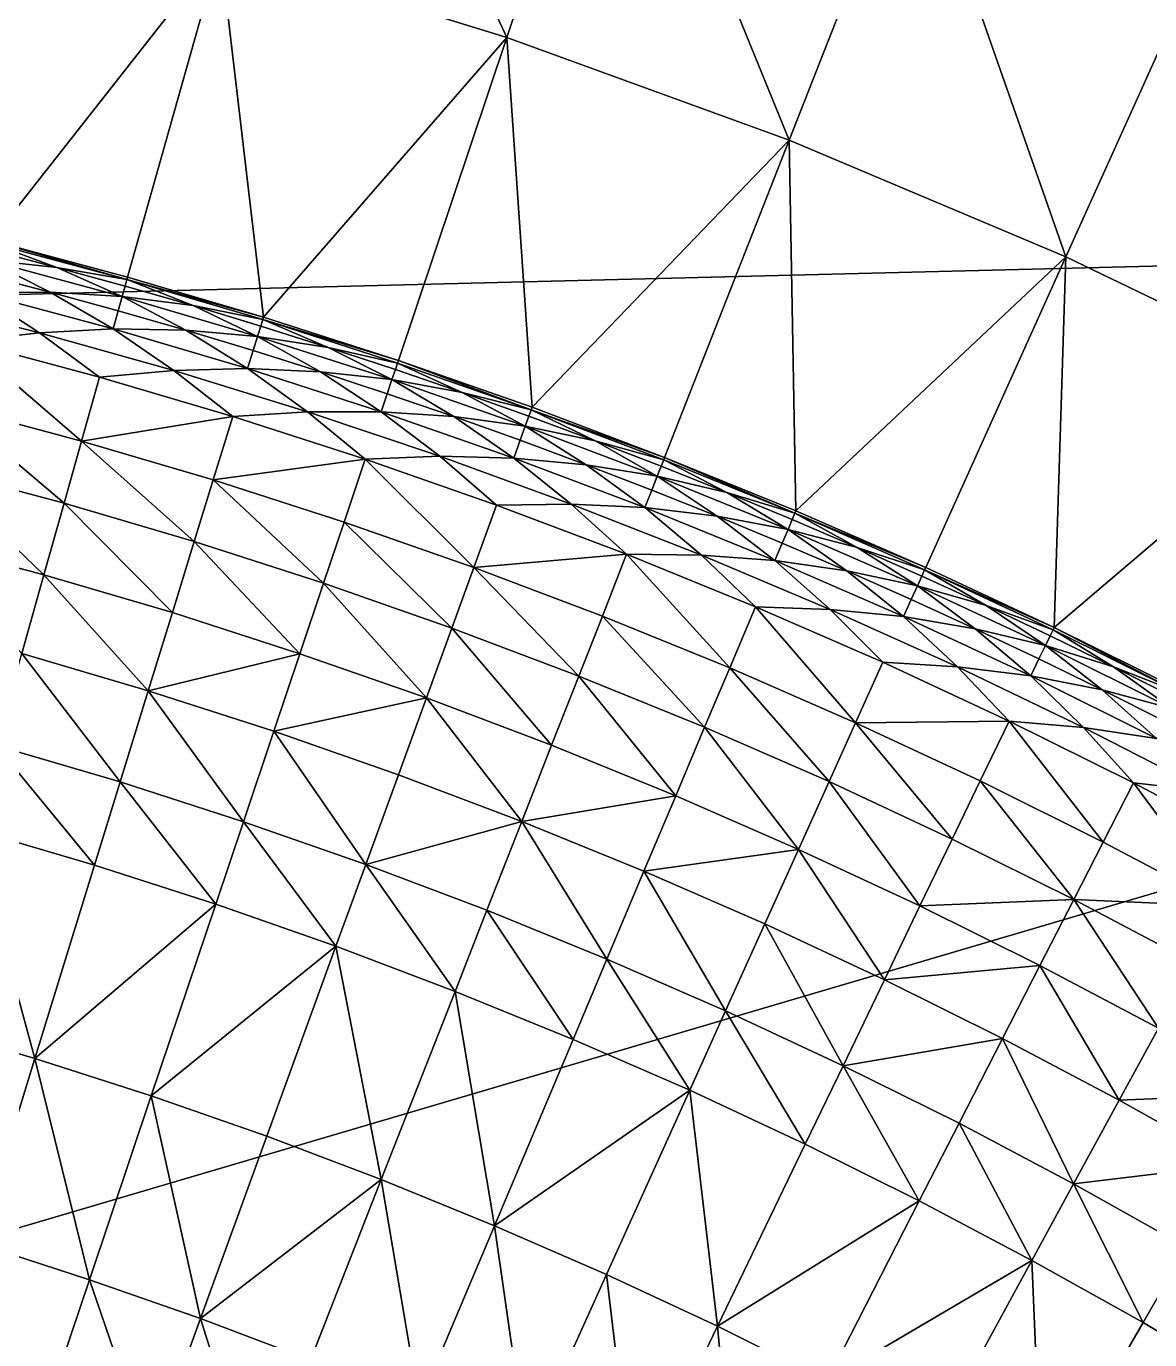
# Model space of a CAD drawing. Header units: millimetres. Extents: x -3250 to 5350, y -3250 to 3250.
# Drawn here: x 632 to 1127, y 1939 to 2517 of the extents above; entities that cross this region are included whole.
import ezdxf

# ---------------------------------------------------------------- set-up
doc = ezdxf.new("R2010")
doc.units = ezdxf.units.MM
doc.header["$MEASUREMENT"] = 0
doc.layers.add('MESH_3D', color=2, linetype='CONTINUOUS')

msp = doc.modelspace()

# ---------------------------------------------------------------- linework, layer by layer
at = {"layer": 'MESH_3D'}
for points in [[(2150.48, 2436.79, 32500), (0, 3250, 32500), (-643.97, 3185.56, 32500)], [(2150.48, 2436.79, 32500), (643.97, 3185.56, 32500), (0, 3250, 32500)], [(2150.48, 2436.79, 32500), (-643.97, 3185.56, 32500), (-2269.27, 2326.57, 32500)], [(2150.48, 2436.79, 32500), (1830.79, 2685.28, 32500), (643.97, 3185.56, 32500)], [(758.35, 2695.35, 24400), (843.99, 2512.01, 24200), (717.73, 2550.95, 24200)], [(758.35, 2695.35, 24400), (891.76, 2654.2, 24400), (843.99, 2512.01, 24200)], [(891.76, 2654.2, 24400), (968.15, 2466.82, 24200), (843.99, 2512.01, 24200)], [(891.76, 2654.2, 24400), (1022.95, 2606.45, 24400), (968.15, 2466.82, 24200)], [(1022.95, 2606.45, 24400), (1089.91, 2415.49, 24200), (968.15, 2466.82, 24200)], [(1022.95, 2606.45, 24400), (1151.6, 2552.22, 24400), (1089.91, 2415.49, 24200)], [(589.68, 2583.56, 24200), (717.73, 2550.95, 24200), (616.89, 2422.69, 24000)], [(717.73, 2550.95, 24200), (677.1, 2406.56, 24000), (616.89, 2422.69, 24000)], [(717.73, 2550.95, 24200), (736.89, 2388.93, 24000), (677.1, 2406.56, 24000)], [(717.73, 2550.95, 24200), (843.99, 2512.01, 24200), (736.89, 2388.93, 24000)], [(1151.6, 2552.22, 24400), (1208.96, 2358.16, 24200), (1089.91, 2415.49, 24200)], [(843.99, 2512.01, 24200), (796.22, 2369.82, 24000), (736.89, 2388.93, 24000)], [(843.99, 2512.01, 24200), (855.05, 2349.23, 24000), (796.22, 2369.82, 24000)], [(843.99, 2512.01, 24200), (968.15, 2466.82, 24200), (855.05, 2349.23, 24000)], [(968.15, 2466.82, 24200), (913.35, 2327.18, 24000), (855.05, 2349.23, 24000)], [(968.15, 2466.82, 24200), (971.09, 2303.69, 24000), (913.35, 2327.18, 24000)], [(968.15, 2466.82, 24200), (1089.91, 2415.49, 24200), (971.09, 2303.69, 24000)], [(2150.48, 2436.79, 32500), (-3128.53, 880.23, 32500), (-2326.57, -2269.27, 32500)], [(2150.48, 2436.79, 32500), (-2269.27, 2326.57, 32500), (-3128.53, 880.23, 32500)], [(2150.48, 2436.79, 32500), (-2326.57, -2269.27, 32500), (3105.61, 957.95, 32500)], [(615.87, 2418.68, -71.93), (616.6, 2421.55, -38.42), (645.98, 2410.81, -71.93)], [(616.6, 2421.55, -38.42), (616.89, 2422.69), (676.78, 2405.42, -38.42)], [(645.98, 2410.81, -71.93), (616.6, 2421.55, -38.42), (676.78, 2405.42, -38.42)], [(676.78, 2405.42, -38.42), (616.89, 2422.69), (677.1, 2406.56)], [(616.89, 2422.69, 24000), (677.1, 2406.56), (616.89, 2422.69)], [(616.89, 2422.69, 24000), (677.1, 2406.56, 24000), (677.1, 2406.56)], [(615.87, 2418.68, -71.93), (645.98, 2410.81, -71.93), (614.7, 2414.09, -105.25)], [(613.08, 2407.72, -138.74), (614.7, 2414.09, -105.25), (643.05, 2399.89, -138.74)], [(643.05, 2399.89, -138.74), (614.7, 2414.09, -105.25), (674.7, 2398.01, -105.25)], [(645.98, 2410.81, -71.93), (674.7, 2398.01, -105.25), (614.7, 2414.09, -105.25)], [(645.98, 2410.81, -71.93), (675.98, 2402.57, -71.93), (674.7, 2398.01, -105.25)], [(645.98, 2410.81, -71.93), (676.78, 2405.42, -38.42), (675.98, 2402.57, -71.93)], [(1089.91, 2415.49, 24200), (1028.22, 2278.76, 24000), (971.09, 2303.69, 24000)], [(1089.91, 2415.49, 24200), (1084.71, 2252.42, 24000), (1028.22, 2278.76, 24000)], [(1089.91, 2415.49, 24200), (1208.96, 2358.16, 24200), (1084.71, 2252.42, 24000)], [(613.08, 2407.72, -138.74), (643.05, 2399.89, -138.74), (611.04, 2399.69, -171.85)], [(675.98, 2402.57, -71.93), (676.78, 2405.42, -38.42), (705.88, 2393.96, -71.93)], [(676.78, 2405.42, -38.42), (677.1, 2406.56), (736.89, 2388.93)], [(676.78, 2405.42, -38.42), (736.89, 2388.93), (736.54, 2387.8, -38.42)], [(705.88, 2393.96, -71.93), (676.78, 2405.42, -38.42), (736.54, 2387.8, -38.42)], [(677.1, 2406.56, 24000), (736.89, 2388.93), (677.1, 2406.56)], [(677.1, 2406.56, 24000), (736.89, 2388.93, 24000), (736.89, 2388.93)], [(578.68, 2397.21, -205.25), (611.04, 2399.69, -171.85), (638.26, 2382.04, -205.25)], [(643.05, 2399.89, -138.74), (670.67, 2383.71, -171.85), (611.04, 2399.69, -171.85)], [(638.26, 2382.04, -205.25), (611.04, 2399.69, -171.85), (670.67, 2383.71, -171.85)], [(643.05, 2399.89, -138.74), (672.92, 2391.69, -138.74), (670.67, 2383.71, -171.85)], [(643.05, 2399.89, -138.74), (674.7, 2398.01, -105.25), (672.92, 2391.69, -138.74)], [(675.98, 2402.57, -71.93), (705.88, 2393.96, -71.93), (674.7, 2398.01, -105.25)], [(578.68, 2397.21, -205.25), (638.26, 2382.04, -205.25), (605.6, 2378.33, -238.11)], [(672.92, 2391.69, -138.74), (674.7, 2398.01, -105.25), (702.68, 2383.12, -138.74)], [(702.68, 2383.12, -138.74), (674.7, 2398.01, -105.25), (734.27, 2380.45, -105.25)], [(705.88, 2393.96, -71.93), (734.27, 2380.45, -105.25), (674.7, 2398.01, -105.25)], [(705.88, 2393.96, -71.93), (736.54, 2387.8, -38.42), (735.67, 2384.97, -71.93)], [(705.88, 2393.96, -71.93), (735.67, 2384.97, -71.93), (734.27, 2380.45, -105.25)], [(672.92, 2391.69, -138.74), (702.68, 2383.12, -138.74), (670.67, 2383.71, -171.85)], [(735.67, 2384.97, -71.93), (736.54, 2387.8, -38.42), (765.34, 2375.62, -71.93)], [(736.54, 2387.8, -38.42), (736.89, 2388.93), (796.22, 2369.82)], [(736.54, 2387.8, -38.42), (796.22, 2369.82), (795.84, 2368.7, -38.42)], [(765.34, 2375.62, -71.93), (736.54, 2387.8, -38.42), (795.84, 2368.7, -38.42)], [(736.89, 2388.93, 24000), (796.22, 2369.82), (736.89, 2388.93)], [(736.89, 2388.93, 24000), (796.22, 2369.82, 24000), (796.22, 2369.82)], [(638.26, 2382.04, -205.25), (664.7, 2362.5, -238.11), (605.6, 2378.33, -238.11)], [(638.26, 2382.04, -205.25), (670.67, 2383.71, -171.85), (697.45, 2365.38, -205.25)], [(638.26, 2382.04, -205.25), (697.45, 2365.38, -205.25), (664.7, 2362.5, -238.11)], [(697.45, 2365.38, -205.25), (670.67, 2383.71, -171.85), (729.89, 2366.25, -171.85)], [(702.68, 2383.12, -138.74), (729.89, 2366.25, -171.85), (670.67, 2383.71, -171.85)], [(702.68, 2383.12, -138.74), (732.33, 2374.17, -138.74), (729.89, 2366.25, -171.85)], [(702.68, 2383.12, -138.74), (734.27, 2380.45, -105.25), (732.33, 2374.17, -138.74)], [(735.67, 2384.97, -71.93), (765.34, 2375.62, -71.93), (734.27, 2380.45, -105.25)], [(605.6, 2378.33, -238.11), (656.8, 2334.39, -303.82), (598.39, 2350.04, -303.82)], [(605.6, 2378.33, -238.11), (664.7, 2362.5, -238.11), (656.8, 2334.39, -303.82)], [(732.33, 2374.17, -138.74), (734.27, 2380.45, -105.25), (761.87, 2364.86, -138.74)], [(761.87, 2364.86, -138.74), (734.27, 2380.45, -105.25), (793.39, 2361.4, -105.25)], [(765.34, 2375.62, -71.93), (793.39, 2361.4, -105.25), (734.27, 2380.45, -105.25)], [(765.34, 2375.62, -71.93), (794.9, 2365.89, -71.93), (793.39, 2361.4, -105.25)], [(765.34, 2375.62, -71.93), (795.84, 2368.7, -38.42), (794.9, 2365.89, -71.93)], [(732.33, 2374.17, -138.74), (761.87, 2364.86, -138.74), (729.89, 2366.25, -171.85)], [(795.84, 2368.7, -38.42), (796.22, 2369.82), (854.65, 2348.12, -38.42)], [(854.65, 2348.12, -38.42), (796.22, 2369.82), (855.05, 2349.23)], [(796.22, 2369.82, 24000), (855.05, 2349.23), (796.22, 2369.82)], [(796.22, 2369.82, 24000), (855.05, 2349.23, 24000), (855.05, 2349.23)], [(697.45, 2365.38, -205.25), (723.4, 2345.19, -238.11), (664.7, 2362.5, -238.11)], [(697.45, 2365.38, -205.25), (729.89, 2366.25, -171.85), (756.21, 2347.26, -205.25)], [(697.45, 2365.38, -205.25), (756.21, 2347.26, -205.25), (723.4, 2345.19, -238.11)], [(756.21, 2347.26, -205.25), (729.89, 2366.25, -171.85), (788.66, 2347.31, -171.85)], [(761.87, 2364.86, -138.74), (788.66, 2347.31, -171.85), (729.89, 2366.25, -171.85)], [(761.87, 2364.86, -138.74), (793.39, 2361.4, -105.25), (791.3, 2355.18, -138.74)], [(761.87, 2364.86, -138.74), (791.3, 2355.18, -138.74), (788.66, 2347.31, -171.85)], [(794.9, 2365.89, -71.93), (824.33, 2355.8, -71.93), (793.39, 2361.4, -105.25)], [(794.9, 2365.89, -71.93), (795.84, 2368.7, -38.42), (824.33, 2355.8, -71.93)], [(824.33, 2355.8, -71.93), (795.84, 2368.7, -38.42), (854.65, 2348.12, -38.42)], [(664.7, 2362.5, -238.11), (723.4, 2345.19, -238.11), (656.8, 2334.39, -303.82)], [(791.3, 2355.18, -138.74), (793.39, 2361.4, -105.25), (820.6, 2345.13, -138.74)], [(820.6, 2345.13, -138.74), (793.39, 2361.4, -105.25), (852.01, 2340.89, -105.25)], [(824.33, 2355.8, -71.93), (852.01, 2340.89, -105.25), (793.39, 2361.4, -105.25)], [(1208.96, 2358.16, 24200), (1140.53, 2224.68, 24000), (1084.71, 2252.42, 24000)], [(791.3, 2355.18, -138.74), (820.6, 2345.13, -138.74), (788.66, 2347.31, -171.85)], [(824.33, 2355.8, -71.93), (854.65, 2348.12, -38.42), (853.63, 2345.34, -71.93)], [(824.33, 2355.8, -71.93), (853.63, 2345.34, -71.93), (852.01, 2340.89, -105.25)], [(598.39, 2350.04, -303.82), (649.1, 2307.05, -355.73), (591.39, 2322.52, -355.73)], [(598.39, 2350.04, -303.82), (656.8, 2334.39, -303.82), (649.1, 2307.05, -355.73)], [(756.21, 2347.26, -205.25), (781.64, 2326.43, -238.11), (723.4, 2345.19, -238.11)], [(756.21, 2347.26, -205.25), (788.66, 2347.31, -171.85), (814.49, 2327.68, -205.25)], [(756.21, 2347.26, -205.25), (814.49, 2327.68, -205.25), (781.64, 2326.43, -238.11)], [(814.49, 2327.68, -205.25), (788.66, 2347.31, -171.85), (846.93, 2326.92, -171.85)], [(820.6, 2345.13, -138.74), (846.93, 2326.92, -171.85), (788.66, 2347.31, -171.85)], [(853.63, 2345.34, -71.93), (854.65, 2348.12, -38.42), (882.8, 2334.51, -71.93)], [(854.65, 2348.12, -38.42), (855.05, 2349.23), (913.35, 2327.18)], [(854.65, 2348.12, -38.42), (913.35, 2327.18), (912.92, 2326.09, -38.42)], [(882.8, 2334.51, -71.93), (854.65, 2348.12, -38.42), (912.92, 2326.09, -38.42)], [(855.05, 2349.23, 24000), (913.35, 2327.18), (855.05, 2349.23)], [(855.05, 2349.23, 24000), (913.35, 2327.18, 24000), (913.35, 2327.18)], [(723.4, 2345.19, -238.11), (714.79, 2317.29, -303.82), (656.8, 2334.39, -303.82)], [(723.4, 2345.19, -238.11), (781.64, 2326.43, -238.11), (714.79, 2317.29, -303.82)], [(820.6, 2345.13, -138.74), (852.01, 2340.89, -105.25), (849.77, 2334.72, -138.74)], [(820.6, 2345.13, -138.74), (849.77, 2334.72, -138.74), (846.93, 2326.92, -171.85)], [(849.77, 2334.72, -138.74), (852.01, 2340.89, -105.25), (878.81, 2323.94, -138.74)], [(853.63, 2345.34, -71.93), (882.8, 2334.51, -71.93), (852.01, 2340.89, -105.25)], [(878.81, 2323.94, -138.74), (852.01, 2340.89, -105.25), (910.11, 2318.92, -105.25)], [(882.8, 2334.51, -71.93), (910.11, 2318.92, -105.25), (852.01, 2340.89, -105.25)], [(656.8, 2334.39, -303.82), (706.42, 2290.15, -355.73), (649.1, 2307.05, -355.73)], [(656.8, 2334.39, -303.82), (714.79, 2317.29, -303.82), (706.42, 2290.15, -355.73)], [(849.77, 2334.72, -138.74), (878.81, 2323.94, -138.74), (846.93, 2326.92, -171.85)], [(882.8, 2334.51, -71.93), (912.92, 2326.09, -38.42), (911.84, 2323.33, -71.93)], [(882.8, 2334.51, -71.93), (911.84, 2323.33, -71.93), (910.11, 2318.92, -105.25)], [(781.64, 2326.43, -238.11), (772.34, 2298.75, -303.82), (714.79, 2317.29, -303.82)], [(781.64, 2326.43, -238.11), (829.41, 2278.78, -303.82), (772.34, 2298.75, -303.82)], [(814.49, 2327.68, -205.25), (839.39, 2306.22, -238.11), (781.64, 2326.43, -238.11)], [(781.64, 2326.43, -238.11), (839.39, 2306.22, -238.11), (829.41, 2278.78, -303.82)], [(814.49, 2327.68, -205.25), (872.27, 2306.65, -205.25), (839.39, 2306.22, -238.11)], [(814.49, 2327.68, -205.25), (846.93, 2326.92, -171.85), (872.27, 2306.65, -205.25)], [(872.27, 2306.65, -205.25), (846.93, 2326.92, -171.85), (904.68, 2305.09, -171.85)], [(878.81, 2323.94, -138.74), (904.68, 2305.09, -171.85), (846.93, 2326.92, -171.85)], [(878.81, 2323.94, -138.74), (910.11, 2318.92, -105.25), (907.71, 2312.8, -138.74)], [(878.81, 2323.94, -138.74), (907.71, 2312.8, -138.74), (904.68, 2305.09, -171.85)], [(911.84, 2323.33, -71.93), (940.73, 2311.78, -71.93), (910.11, 2318.92, -105.25)], [(911.84, 2323.33, -71.93), (912.92, 2326.09, -38.42), (940.73, 2311.78, -71.93)], [(912.92, 2326.09, -38.42), (913.35, 2327.18), (970.63, 2302.6, -38.42)], [(940.73, 2311.78, -71.93), (912.92, 2326.09, -38.42), (970.63, 2302.6, -38.42)], [(970.63, 2302.6, -38.42), (913.35, 2327.18), (971.09, 2303.69)], [(913.35, 2327.18, 24000), (971.09, 2303.69), (913.35, 2327.18)], [(913.35, 2327.18, 24000), (971.09, 2303.69, 24000), (971.09, 2303.69)], [(591.39, 2322.52, -355.73), (640.25, 2275.57, -406.77), (583.32, 2290.83, -406.77)], [(591.39, 2322.52, -355.73), (649.1, 2307.05, -355.73), (640.25, 2275.57, -406.77)], [(907.71, 2312.8, -138.74), (910.11, 2318.92, -105.25), (936.47, 2301.31, -138.74)], [(936.47, 2301.31, -138.74), (910.11, 2318.92, -105.25), (967.64, 2295.51, -105.25)], [(940.73, 2311.78, -71.93), (967.64, 2295.51, -105.25), (910.11, 2318.92, -105.25)], [(714.79, 2317.29, -303.82), (763.29, 2271.83, -355.73), (706.42, 2290.15, -355.73)], [(714.79, 2317.29, -303.82), (772.34, 2298.75, -303.82), (763.29, 2271.83, -355.73)], [(907.71, 2312.8, -138.74), (936.47, 2301.31, -138.74), (904.68, 2305.09, -171.85)], [(940.73, 2311.78, -71.93), (970.63, 2302.6, -38.42), (969.48, 2299.87, -71.93)], [(940.73, 2311.78, -71.93), (969.48, 2299.87, -71.93), (967.64, 2295.51, -105.25)], [(649.1, 2307.05, -355.73), (696.78, 2258.9, -406.77), (640.25, 2275.57, -406.77)], [(649.1, 2307.05, -355.73), (706.42, 2290.15, -355.73), (696.78, 2258.9, -406.77)], [(839.39, 2306.22, -238.11), (896.63, 2284.57, -238.11), (829.41, 2278.78, -303.82)], [(872.27, 2306.65, -205.25), (896.63, 2284.57, -238.11), (839.39, 2306.22, -238.11)], [(872.27, 2306.65, -205.25), (929.5, 2284.19, -205.25), (896.63, 2284.57, -238.11)], [(872.27, 2306.65, -205.25), (904.68, 2305.09, -171.85), (929.5, 2284.19, -205.25)], [(929.5, 2284.19, -205.25), (904.68, 2305.09, -171.85), (961.87, 2281.81, -171.85)], [(936.47, 2301.31, -138.74), (961.87, 2281.81, -171.85), (904.68, 2305.09, -171.85)], [(936.47, 2301.31, -138.74), (967.64, 2295.51, -105.25), (965.09, 2289.46, -138.74)], [(936.47, 2301.31, -138.74), (965.09, 2289.46, -138.74), (961.87, 2281.81, -171.85)], [(969.48, 2299.87, -71.93), (970.63, 2302.6, -38.42), (998.07, 2287.61, -71.93)], [(970.63, 2302.6, -38.42), (971.09, 2303.69), (1028.22, 2278.76)], [(970.63, 2302.6, -38.42), (1028.22, 2278.76), (1027.73, 2277.69, -38.42)], [(998.07, 2287.61, -71.93), (970.63, 2302.6, -38.42), (1027.73, 2277.69, -38.42)], [(971.09, 2303.69, 24000), (1028.22, 2278.76), (971.09, 2303.69)], [(971.09, 2303.69, 24000), (1028.22, 2278.76, 24000), (1028.22, 2278.76)], [(772.34, 2298.75, -303.82), (819.7, 2252.09, -355.73), (763.29, 2271.83, -355.73)], [(772.34, 2298.75, -303.82), (829.41, 2278.78, -303.82), (819.7, 2252.09, -355.73)], [(965.09, 2289.46, -138.74), (967.64, 2295.51, -105.25), (993.55, 2277.25, -138.74)], [(969.48, 2299.87, -71.93), (998.07, 2287.61, -71.93), (967.64, 2295.51, -105.25)], [(993.55, 2277.25, -138.74), (967.64, 2295.51, -105.25), (1024.57, 2270.67, -105.25)], [(998.07, 2287.61, -71.93), (1024.57, 2270.67, -105.25), (967.64, 2295.51, -105.25)], [(583.32, 2290.83, -406.77), (640.25, 2275.57, -406.77), (630.5, 2240.93, -455.71)], [(706.42, 2290.15, -355.73), (752.88, 2240.83, -406.77), (696.78, 2258.9, -406.77)], [(706.42, 2290.15, -355.73), (763.29, 2271.83, -355.73), (752.88, 2240.83, -406.77)], [(965.09, 2289.46, -138.74), (993.55, 2277.25, -138.74), (961.87, 2281.81, -171.85)], [(896.63, 2284.57, -238.11), (885.96, 2257.4, -303.82), (829.41, 2278.78, -303.82)], [(896.63, 2284.57, -238.11), (941.97, 2234.61, -303.82), (885.96, 2257.4, -303.82)], [(896.63, 2284.57, -238.11), (953.31, 2261.51, -238.11), (941.97, 2234.61, -303.82)], [(929.5, 2284.19, -205.25), (953.31, 2261.51, -238.11), (896.63, 2284.57, -238.11)], [(929.5, 2284.19, -205.25), (961.87, 2281.81, -171.85), (986.16, 2260.3, -205.25)], [(929.5, 2284.19, -205.25), (986.16, 2260.3, -205.25), (953.31, 2261.51, -238.11)], [(998.07, 2287.61, -71.93), (1026.51, 2274.99, -71.93), (1024.57, 2270.67, -105.25)], [(998.07, 2287.61, -71.93), (1027.73, 2277.69, -38.42), (1026.51, 2274.99, -71.93)], [(829.41, 2278.78, -303.82), (875.59, 2230.96, -355.73), (819.7, 2252.09, -355.73)], [(829.41, 2278.78, -303.82), (885.96, 2257.4, -303.82), (875.59, 2230.96, -355.73)], [(986.16, 2260.3, -205.25), (961.87, 2281.81, -171.85), (1018.45, 2257.13, -171.85)], [(993.55, 2277.25, -138.74), (1018.45, 2257.13, -171.85), (961.87, 2281.81, -171.85)], [(993.55, 2277.25, -138.74), (1024.57, 2270.67, -105.25), (1021.86, 2264.68, -138.74)], [(993.55, 2277.25, -138.74), (1021.86, 2264.68, -138.74), (1018.45, 2257.13, -171.85)], [(1026.51, 2274.99, -71.93), (1027.73, 2277.69, -38.42), (1054.79, 2262.01, -71.93)], [(1027.73, 2277.69, -38.42), (1028.22, 2278.76), (1084.71, 2252.42)], [(1027.73, 2277.69, -38.42), (1084.71, 2252.42), (1084.2, 2251.36, -38.42)], [(1054.79, 2262.01, -71.93), (1027.73, 2277.69, -38.42), (1084.2, 2251.36, -38.42)], [(1028.22, 2278.76, 24000), (1084.71, 2252.42), (1028.22, 2278.76)], [(1028.22, 2278.76, 24000), (1084.71, 2252.42, 24000), (1084.71, 2252.42)], [(640.25, 2275.57, -406.77), (686.17, 2224.52, -455.71), (630.5, 2240.93, -455.71)], [(640.25, 2275.57, -406.77), (696.78, 2258.9, -406.77), (686.17, 2224.52, -455.71)], [(763.29, 2271.83, -355.73), (808.51, 2221.36, -406.77), (752.88, 2240.83, -406.77)], [(763.29, 2271.83, -355.73), (819.7, 2252.09, -355.73), (808.51, 2221.36, -406.77)], [(1026.51, 2274.99, -71.93), (1054.79, 2262.01, -71.93), (1024.57, 2270.67, -105.25)], [(1021.86, 2264.68, -138.74), (1024.57, 2270.67, -105.25), (1050.02, 2251.77, -138.74)], [(1050.02, 2251.77, -138.74), (1024.57, 2270.67, -105.25), (1080.86, 2244.42, -105.25)], [(1054.79, 2262.01, -71.93), (1080.86, 2244.42, -105.25), (1024.57, 2270.67, -105.25)], [(953.31, 2261.51, -238.11), (997.38, 2210.43, -303.82), (941.97, 2234.61, -303.82)], [(953.31, 2261.51, -238.11), (1009.39, 2237.04, -238.11), (997.38, 2210.43, -303.82)], [(986.16, 2260.3, -205.25), (1009.39, 2237.04, -238.11), (953.31, 2261.51, -238.11)], [(986.16, 2260.3, -205.25), (1042.2, 2235.02, -205.25), (1009.39, 2237.04, -238.11)], [(986.16, 2260.3, -205.25), (1018.45, 2257.13, -171.85), (1042.2, 2235.02, -205.25)], [(1021.86, 2264.68, -138.74), (1050.02, 2251.77, -138.74), (1018.45, 2257.13, -171.85)], [(1054.79, 2262.01, -71.93), (1084.2, 2251.36, -38.42), (1082.91, 2248.69, -71.93)], [(1054.79, 2262.01, -71.93), (1082.91, 2248.69, -71.93), (1080.86, 2244.42, -105.25)], [(696.78, 2258.9, -406.77), (752.88, 2240.83, -406.77), (686.17, 2224.52, -455.71)], [(885.96, 2257.4, -303.82), (930.93, 2208.44, -355.73), (875.59, 2230.96, -355.73)], [(885.96, 2257.4, -303.82), (941.97, 2234.61, -303.82), (930.93, 2208.44, -355.73)], [(1042.2, 2235.02, -205.25), (1018.45, 2257.13, -171.85), (1074.41, 2231.03, -171.85)], [(1050.02, 2251.77, -138.74), (1074.41, 2231.03, -171.85), (1018.45, 2257.13, -171.85)], [(819.7, 2252.09, -355.73), (863.64, 2200.52, -406.77), (808.51, 2221.36, -406.77)], [(819.7, 2252.09, -355.73), (875.59, 2230.96, -355.73), (863.64, 2200.52, -406.77)], [(1050.02, 2251.77, -138.74), (1078.01, 2238.5, -138.74), (1074.41, 2231.03, -171.85)], [(1050.02, 2251.77, -138.74), (1080.86, 2244.42, -105.25), (1078.01, 2238.5, -138.74)], [(1082.91, 2248.69, -71.93), (1110.86, 2235.01, -71.93), (1080.86, 2244.42, -105.25)], [(1082.91, 2248.69, -71.93), (1084.2, 2251.36, -38.42), (1110.86, 2235.01, -71.93)], [(1084.2, 2251.36, -38.42), (1084.71, 2252.42), (1139.99, 2223.63, -38.42)], [(1110.86, 2235.01, -71.93), (1084.2, 2251.36, -38.42), (1139.99, 2223.63, -38.42)], [(1139.99, 2223.63, -38.42), (1084.71, 2252.42), (1140.53, 2224.68)], [(1084.71, 2252.42, 24000), (1140.53, 2224.68), (1084.71, 2252.42)], [(1084.71, 2252.42, 24000), (1140.53, 2224.68, 24000), (1140.53, 2224.68)], [(1078.01, 2238.5, -138.74), (1080.86, 2244.42, -105.25), (1105.83, 2224.89, -138.74)], [(1105.83, 2224.89, -138.74), (1080.86, 2244.42, -105.25), (1136.48, 2216.78, -105.25)], [(1110.86, 2235.01, -71.93), (1136.48, 2216.78, -105.25), (1080.86, 2244.42, -105.25)], [(630.5, 2240.93, -455.71), (673.79, 2184.38, -506.08), (619.13, 2200.5, -506.08)], [(630.5, 2240.93, -455.71), (686.17, 2224.52, -455.71), (673.79, 2184.38, -506.08)], [(752.88, 2240.83, -406.77), (741.42, 2206.72, -455.71), (686.17, 2224.52, -455.71)], [(752.88, 2240.83, -406.77), (808.51, 2221.36, -406.77), (741.42, 2206.72, -455.71)], [(1009.39, 2237.04, -238.11), (1064.85, 2211.18, -238.11), (997.38, 2210.43, -303.82)], [(1042.2, 2235.02, -205.25), (1064.85, 2211.18, -238.11), (1009.39, 2237.04, -238.11)], [(1078.01, 2238.5, -138.74), (1105.83, 2224.89, -138.74), (1074.41, 2231.03, -171.85)], [(875.59, 2230.96, -355.73), (918.23, 2178.3, -406.77), (863.64, 2200.52, -406.77)], [(875.59, 2230.96, -355.73), (930.93, 2208.44, -355.73), (918.23, 2178.3, -406.77)], [(941.97, 2234.61, -303.82), (985.7, 2184.54, -355.73), (930.93, 2208.44, -355.73)], [(941.97, 2234.61, -303.82), (997.38, 2210.43, -303.82), (985.7, 2184.54, -355.73)], [(1042.2, 2235.02, -205.25), (1074.41, 2231.03, -171.85), (1097.6, 2208.34, -205.25)], [(1042.2, 2235.02, -205.25), (1097.6, 2208.34, -205.25), (1064.85, 2211.18, -238.11)], [(1097.6, 2208.34, -205.25), (1074.41, 2231.03, -171.85), (1129.7, 2203.55, -171.85)], [(1105.83, 2224.89, -138.74), (1129.7, 2203.55, -171.85), (1074.41, 2231.03, -171.85)], [(1110.86, 2235.01, -71.93), (1138.64, 2220.99, -71.93), (1136.48, 2216.78, -105.25)], [(1110.86, 2235.01, -71.93), (1139.99, 2223.63, -38.42), (1138.64, 2220.99, -71.93)], [(686.17, 2224.52, -455.71), (728.04, 2166.91, -506.08), (673.79, 2184.38, -506.08)], [(686.17, 2224.52, -455.71), (741.42, 2206.72, -455.71), (728.04, 2166.91, -506.08)], [(808.51, 2221.36, -406.77), (796.2, 2187.55, -455.71), (741.42, 2206.72, -455.71)], [(808.51, 2221.36, -406.77), (850.49, 2167.02, -455.71), (796.2, 2187.55, -455.71)], [(808.51, 2221.36, -406.77), (863.64, 2200.52, -406.77), (850.49, 2167.02, -455.71)], [(1105.83, 2224.89, -138.74), (1133.48, 2210.93, -138.74), (1129.7, 2203.55, -171.85)], [(1105.83, 2224.89, -138.74), (1136.48, 2216.78, -105.25), (1133.48, 2210.93, -138.74)], [(930.93, 2208.44, -355.73), (972.25, 2154.73, -406.77), (918.23, 2178.3, -406.77)], [(930.93, 2208.44, -355.73), (985.7, 2184.54, -355.73), (972.25, 2154.73, -406.77)], [(997.38, 2210.43, -303.82), (1039.86, 2159.29, -355.73), (985.7, 2184.54, -355.73)], [(1064.85, 2211.18, -238.11), (1052.18, 2184.88, -303.82), (997.38, 2210.43, -303.82)], [(997.38, 2210.43, -303.82), (1052.18, 2184.88, -303.82), (1039.86, 2159.29, -355.73)], [(1064.85, 2211.18, -238.11), (1106.32, 2157.97, -303.82), (1052.18, 2184.88, -303.82)], [(1064.85, 2211.18, -238.11), (1119.64, 2183.95, -238.11), (1106.32, 2157.97, -303.82)], [(1097.6, 2208.34, -205.25), (1119.64, 2183.95, -238.11), (1064.85, 2211.18, -238.11)], [(1097.6, 2208.34, -205.25), (1152.32, 2180.29, -205.25), (1119.64, 2183.95, -238.11)], [(1097.6, 2208.34, -205.25), (1129.7, 2203.55, -171.85), (1152.32, 2180.29, -205.25)], [(741.42, 2206.72, -455.71), (781.84, 2148.08, -506.08), (728.04, 2166.91, -506.08)], [(741.42, 2206.72, -455.71), (796.2, 2187.55, -455.71), (781.84, 2148.08, -506.08)], [(619.13, 2200.5, -506.08), (662.5, 2147.77, -547.31), (608.75, 2163.62, -547.31)], [(619.13, 2200.5, -506.08), (673.79, 2184.38, -506.08), (662.5, 2147.77, -547.31)], [(863.64, 2200.52, -406.77), (918.23, 2178.3, -406.77), (850.49, 2167.02, -455.71)], [(796.2, 2187.55, -455.71), (850.49, 2167.02, -455.71), (781.84, 2148.08, -506.08)], [(985.7, 2184.54, -355.73), (1025.67, 2129.82, -406.77), (972.25, 2154.73, -406.77)], [(985.7, 2184.54, -355.73), (1039.86, 2159.29, -355.73), (1025.67, 2129.82, -406.77)], [(1052.18, 2184.88, -303.82), (1093.37, 2132.69, -355.73), (1039.86, 2159.29, -355.73)], [(1052.18, 2184.88, -303.82), (1106.32, 2157.97, -303.82), (1093.37, 2132.69, -355.73)], [(673.79, 2184.38, -506.08), (715.84, 2130.58, -547.31), (662.5, 2147.77, -547.31)], [(673.79, 2184.38, -506.08), (728.04, 2166.91, -506.08), (715.84, 2130.58, -547.31)], [(1119.64, 2183.95, -238.11), (1159.78, 2129.71, -303.82), (1106.32, 2157.97, -303.82)], [(1119.64, 2183.95, -238.11), (1173.74, 2155.35, -238.11), (1159.78, 2129.71, -303.82)], [(1152.32, 2180.29, -205.25), (1173.74, 2155.35, -238.11), (1119.64, 2183.95, -238.11)], [(918.23, 2178.3, -406.77), (904.25, 2145.14, -455.71), (850.49, 2167.02, -455.71)], [(918.23, 2178.3, -406.77), (972.25, 2154.73, -406.77), (904.25, 2145.14, -455.71)], [(608.75, 2163.62, -547.31), (636.28, 2062.77, -630.5), (584.66, 2077.99, -630.5)], [(608.75, 2163.62, -547.31), (662.5, 2147.77, -547.31), (636.28, 2062.77, -630.5)], [(728.04, 2166.91, -506.08), (768.73, 2112.08, -547.31), (715.84, 2130.58, -547.31)], [(728.04, 2166.91, -506.08), (781.84, 2148.08, -506.08), (768.73, 2112.08, -547.31)], [(850.49, 2167.02, -455.71), (835.15, 2127.92, -506.08), (781.84, 2148.08, -506.08)], [(850.49, 2167.02, -455.71), (887.94, 2106.44, -506.08), (835.15, 2127.92, -506.08)], [(850.49, 2167.02, -455.71), (904.25, 2145.14, -455.71), (887.94, 2106.44, -506.08)], [(1039.86, 2159.29, -355.73), (1093.37, 2132.69, -355.73), (1025.67, 2129.82, -406.77)], [(1106.32, 2157.97, -303.82), (1159.78, 2129.71, -303.82), (1093.37, 2132.69, -355.73)], [(972.25, 2154.73, -406.77), (957.45, 2121.93, -455.71), (904.25, 2145.14, -455.71)], [(972.25, 2154.73, -406.77), (1010.06, 2097.4, -455.71), (957.45, 2121.93, -455.71)], [(972.25, 2154.73, -406.77), (1025.67, 2129.82, -406.77), (1010.06, 2097.4, -455.71)], [(662.5, 2147.77, -547.31), (715.84, 2130.58, -547.31), (636.28, 2062.77, -630.5)], [(781.84, 2148.08, -506.08), (821.15, 2092.25, -547.31), (768.73, 2112.08, -547.31)], [(781.84, 2148.08, -506.08), (835.15, 2127.92, -506.08), (821.15, 2092.25, -547.31)], [(904.25, 2145.14, -455.71), (940.18, 2083.65, -506.08), (887.94, 2106.44, -506.08)], [(904.25, 2145.14, -455.71), (957.45, 2121.93, -455.71), (940.18, 2083.65, -506.08)], [(1093.37, 2132.69, -355.73), (1078.45, 2103.59, -406.77), (1025.67, 2129.82, -406.77)], [(1093.37, 2132.69, -355.73), (1130.56, 2076.05, -406.77), (1078.45, 2103.59, -406.77)], [(1093.37, 2132.69, -355.73), (1146.2, 2104.77, -355.73), (1130.56, 2076.05, -406.77)], [(1159.78, 2129.71, -303.82), (1146.2, 2104.77, -355.73), (1093.37, 2132.69, -355.73)], [(715.84, 2130.58, -547.31), (687.51, 2046.26, -630.5), (636.28, 2062.77, -630.5)], [(715.84, 2130.58, -547.31), (768.73, 2112.08, -547.31), (687.51, 2046.26, -630.5)], [(835.15, 2127.92, -506.08), (873.06, 2071.13, -547.31), (821.15, 2092.25, -547.31)], [(835.15, 2127.92, -506.08), (887.94, 2106.44, -506.08), (873.06, 2071.13, -547.31)], [(1025.67, 2129.82, -406.77), (1078.45, 2103.59, -406.77), (1010.06, 2097.4, -455.71)], [(957.45, 2121.93, -455.71), (991.83, 2059.56, -506.08), (940.18, 2083.65, -506.08)], [(957.45, 2121.93, -455.71), (1010.06, 2097.4, -455.71), (991.83, 2059.56, -506.08)], [(768.73, 2112.08, -547.31), (738.31, 2028.49, -630.5), (687.51, 2046.26, -630.5)], [(768.73, 2112.08, -547.31), (788.65, 2009.45, -630.5), (738.31, 2028.49, -630.5)], [(768.73, 2112.08, -547.31), (821.15, 2092.25, -547.31), (788.65, 2009.45, -630.5)], [(887.94, 2106.44, -506.08), (924.42, 2048.72, -547.31), (873.06, 2071.13, -547.31)], [(887.94, 2106.44, -506.08), (940.18, 2083.65, -506.08), (924.42, 2048.72, -547.31)], [(1078.45, 2103.59, -406.77), (1062.03, 2071.57, -455.71), (1010.06, 2097.4, -455.71)], [(1078.45, 2103.59, -406.77), (1113.35, 2044.45, -455.71), (1062.03, 2071.57, -455.71)], [(1078.45, 2103.59, -406.77), (1130.56, 2076.05, -406.77), (1113.35, 2044.45, -455.71)], [(821.15, 2092.25, -547.31), (838.5, 1989.16, -630.5), (788.65, 2009.45, -630.5)], [(821.15, 2092.25, -547.31), (873.06, 2071.13, -547.31), (838.5, 1989.16, -630.5)], [(1010.06, 2097.4, -455.71), (1062.03, 2071.57, -455.71), (991.83, 2059.56, -506.08)], [(940.18, 2083.65, -506.08), (975.21, 2025.04, -547.31), (924.42, 2048.72, -547.31)], [(940.18, 2083.65, -506.08), (991.83, 2059.56, -506.08), (975.21, 2025.04, -547.31)], [(584.66, 2077.99, -630.5), (636.28, 2062.77, -630.5), (611.14, 1981.26, -698.41)], [(1130.56, 2076.05, -406.77), (1181.96, 2047.22, -406.77), (1113.35, 2044.45, -455.71)], [(873.06, 2071.13, -547.31), (924.42, 2048.72, -547.31), (838.5, 1989.16, -630.5)], [(1062.03, 2071.57, -455.71), (1042.87, 2034.2, -506.08), (991.83, 2059.56, -506.08)], [(1062.03, 2071.57, -455.71), (1093.26, 2007.56, -506.08), (1042.87, 2034.2, -506.08)], [(1062.03, 2071.57, -455.71), (1113.35, 2044.45, -455.71), (1093.26, 2007.56, -506.08)], [(636.28, 2062.77, -630.5), (660.34, 1965.41, -698.41), (611.14, 1981.26, -698.41)], [(636.28, 2062.77, -630.5), (687.51, 2046.26, -630.5), (660.34, 1965.41, -698.41)], [(991.83, 2059.56, -506.08), (1025.39, 2000.1, -547.31), (975.21, 2025.04, -547.31)], [(991.83, 2059.56, -506.08), (1042.87, 2034.2, -506.08), (1025.39, 2000.1, -547.31)], [(687.51, 2046.26, -630.5), (709.14, 1948.34, -698.41), (660.34, 1965.41, -698.41)], [(687.51, 2046.26, -630.5), (738.31, 2028.49, -630.5), (709.14, 1948.34, -698.41)], [(924.42, 2048.72, -547.31), (887.83, 1967.64, -630.5), (838.5, 1989.16, -630.5)], [(924.42, 2048.72, -547.31), (936.61, 1944.9, -630.5), (887.83, 1967.64, -630.5)], [(924.42, 2048.72, -547.31), (975.21, 2025.04, -547.31), (936.61, 1944.9, -630.5)], [(1181.96, 2047.22, -406.77), (1163.97, 2016.05, -455.71), (1113.35, 2044.45, -455.71)], [(1113.35, 2044.45, -455.71), (1163.97, 2016.05, -455.71), (1093.26, 2007.56, -506.08)], [(738.31, 2028.49, -630.5), (788.65, 2009.45, -630.5), (709.14, 1948.34, -698.41)], [(1042.87, 2034.2, -506.08), (1074.94, 1973.91, -547.31), (1025.39, 2000.1, -547.31)], [(1042.87, 2034.2, -506.08), (1093.26, 2007.56, -506.08), (1074.94, 1973.91, -547.31)], [(975.21, 2025.04, -547.31), (1025.39, 2000.1, -547.31), (936.61, 1944.9, -630.5)], [(1163.97, 2016.05, -455.71), (1142.97, 1979.68, -506.08), (1093.26, 2007.56, -506.08)], [(788.65, 2009.45, -630.5), (757.49, 1930.05, -698.41), (709.14, 1948.34, -698.41)], [(788.65, 2009.45, -630.5), (805.37, 1910.57, -698.41), (757.49, 1930.05, -698.41)], [(788.65, 2009.45, -630.5), (838.5, 1989.16, -630.5), (805.37, 1910.57, -698.41)], [(1093.26, 2007.56, -506.08), (1123.81, 1946.5, -547.31), (1074.94, 1973.91, -547.31)], [(1093.26, 2007.56, -506.08), (1142.97, 1979.68, -506.08), (1123.81, 1946.5, -547.31)], [(1025.39, 2000.1, -547.31), (984.81, 1920.94, -630.5), (936.61, 1944.9, -630.5)], [(1025.39, 2000.1, -547.31), (1074.94, 1973.91, -547.31), (984.81, 1920.94, -630.5)], [(838.5, 1989.16, -630.5), (852.75, 1889.89, -698.41), (805.37, 1910.57, -698.41)], [(838.5, 1989.16, -630.5), (887.83, 1967.64, -630.5), (852.75, 1889.89, -698.41)], [(611.14, 1981.26, -698.41), (639.7, 1903.98, -744.25), (592.04, 1919.34, -744.25)], [(611.14, 1981.26, -698.41), (660.34, 1965.41, -698.41), (639.7, 1903.98, -744.25)], [(1142.97, 1979.68, -506.08), (1171.99, 1917.88, -547.31), (1123.81, 1946.5, -547.31)], [(1074.94, 1973.91, -547.31), (1032.39, 1895.79, -630.5), (984.81, 1920.94, -630.5)], [(1074.94, 1973.91, -547.31), (1079.34, 1869.46, -630.5), (1032.39, 1895.79, -630.5)], [(1074.94, 1973.91, -547.31), (1123.81, 1946.5, -547.31), (1079.34, 1869.46, -630.5)], [(660.34, 1965.41, -698.41), (686.97, 1887.44, -744.25), (639.7, 1903.98, -744.25)], [(660.34, 1965.41, -698.41), (709.14, 1948.34, -698.41), (686.97, 1887.44, -744.25)], [(887.83, 1967.64, -630.5), (899.6, 1868.05, -698.41), (852.75, 1889.89, -698.41)], [(887.83, 1967.64, -630.5), (936.61, 1944.9, -630.5), (899.6, 1868.05, -698.41)], [(709.14, 1948.34, -698.41), (733.81, 1869.73, -744.25), (686.97, 1887.44, -744.25)], [(709.14, 1948.34, -698.41), (757.49, 1930.05, -698.41), (733.81, 1869.73, -744.25)], [(936.61, 1944.9, -630.5), (945.9, 1845.04, -698.41), (899.6, 1868.05, -698.41)], [(936.61, 1944.9, -630.5), (984.81, 1920.94, -630.5), (945.9, 1845.04, -698.41)], [(1123.81, 1946.5, -547.31), (1171.99, 1917.88, -547.31), (1079.34, 1869.46, -630.5)]]:
    msp.add_3dface(points, dxfattribs=at)

doc.saveas('drawing.dxf')
